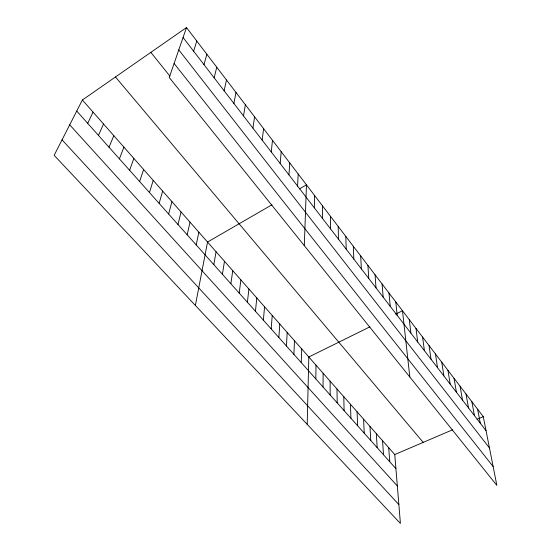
<?xml version="1.0" encoding="UTF-8"?>
<svg xmlns="http://www.w3.org/2000/svg" width="551" height="551" viewBox="0 0 551 551"><rect width="100%" height="100%" fill="white"/><g stroke="black" fill="none" stroke-linecap="round" stroke-linejoin="round"><path stroke-width="0.83" d="M323.051 387.022L323.113 373.234M322.514 218.451L322.597 205.984M315.819 378.923L316.012 365.175M314.339 207.844L314.593 195.495M307.196 424.346L308.808 356.993L369.879 326.846M301.245 362.592L301.707 348.935M304.304 245.636L306.459 184.833L299.351 188.938M293.897 354.362L294.503 340.759M297.561 186.073L298.181 173.978M286.444 346.007L287.188 332.46M278.868 337.522L279.763 324.029M288.951 174.894L289.764 162.938M271.182 328.906L272.228 315.475M280.183 163.523L281.196 151.711M263.371 320.152L264.576 306.79M255.437 311.267L256.807 297.967M271.264 151.938L272.476 140.278M247.378 302.237L248.914 289.013M262.173 140.147L263.598 128.645M239.189 293.063L240.897 279.915M252.923 128.142L254.569 116.805M230.869 283.737L232.756 270.672M222.411 274.267L224.477 261.277M243.501 115.91L245.374 104.745M213.816 264.638L216.075 251.738M195.371 305.461L207.534 242.041L272.015 204.752M233.9 103.45L236.007 92.465M196.197 244.892L198.849 232.191M224.112 90.757L226.468 79.964M187.161 234.774L190.026 222.17M177.973 224.477L181.052 211.99M214.146 77.815L216.757 67.229M168.634 214.015L171.933 201.632M203.987 64.632L206.852 54.246M159.129 203.36L162.655 191.107M149.459 192.526L153.219 180.397M193.628 51.188L196.769 41.029M139.617 181.506L143.625 169.501M186.493 27.55L169.26 77.498L496.85 485.376L483.282 416.652L186.493 27.55L82.388 100L54.15 155.32L400.412 523.45L394.757 454.554L82.388 100M129.602 170.287L133.859 158.426M119.409 158.86L123.927 147.145M109.029 147.234L113.816 135.67M98.464 135.394L103.526 123.996M87.705 123.341L93.05 112.108M395.604 314.146L402.499 310.743L409.82 377.015M394.757 454.554L452.495 429.835M477.07 419.311L483.282 416.652M62.043 139.858L398.869 504.599M69.715 124.836L397.34 485.989M76.741 111.061L395.914 468.66M115.476 76.975L423.182 442.384M150.843 52.359L169.887 76.1M174.102 63.468L493.131 466.532M178.786 49.886L489.46 447.949M183.063 37.482L486.058 430.689M477.607 409.214L480.3 423.216M471.849 401.658L474.459 415.633M466.008 393.999L468.529 407.94M460.078 386.23L462.509 400.129M454.058 378.337L456.4 392.202M447.956 370.334L450.201 384.15M441.757 362.207L443.899 375.982M435.462 353.956L437.508 367.682M429.071 345.573L431.013 359.252M422.583 337.067L424.415 350.691M415.991 328.43L417.713 341.992M409.297 319.656L410.901 333.155M395.797 301.955L397.161 315.324M388.992 293.029L390.232 306.328M382.077 283.965L383.186 297.189M388.696 447.674L389.757 461.759M375.052 274.756L376.03 287.904M382.552 440.697L383.517 454.768M367.916 265.403L368.764 278.469M376.319 433.623L377.18 447.667M369.997 426.446L370.754 440.469M360.671 255.898L361.366 268.874M363.584 419.166L364.239 433.169M353.301 246.242L353.852 259.128M357.082 411.79L357.627 425.758M345.814 236.42L346.214 249.21M350.484 404.303L350.911 418.237M343.79 396.706L344.106 410.612M338.204 226.447L338.445 239.134M336.998 388.992L337.191 402.864M330.462 216.302L330.552 228.879M330.111 381.175L330.173 395.005"/></g></svg>
